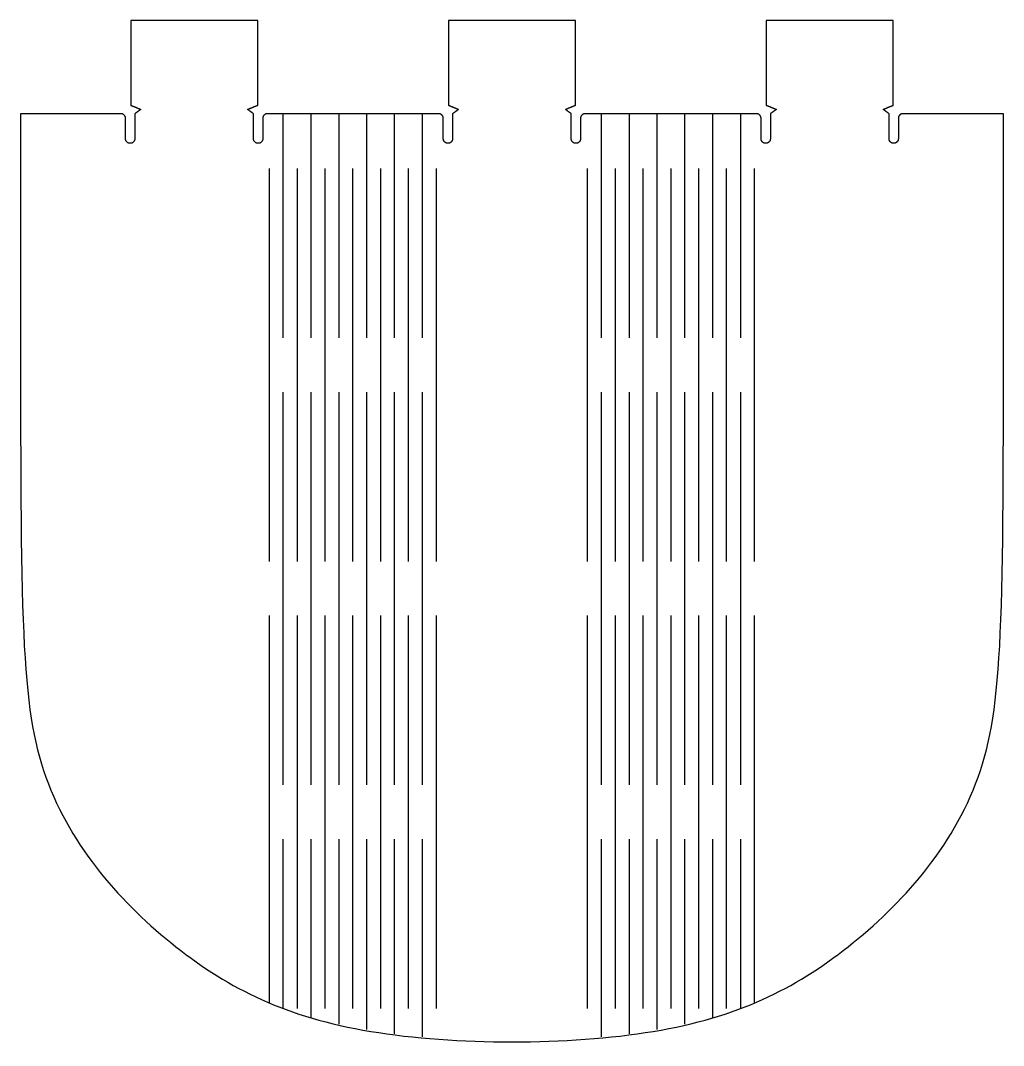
# Model space of a CAD drawing. Header units: millimetres. Extents: x -213 to 898, y -426 to 200.
# Drawn here: x -91 to -33, y 118.6 to 179.1 of the extents above; entities that cross this region are included whole.
import ezdxf

# ---------------------------------------------------------------- set-up
doc = ezdxf.new("R2010")
doc.units = ezdxf.units.MM
doc.layers.add('Cut', color=1, linetype='Continuous', true_color=0xff0000)

msp = doc.modelspace()

# ---------------------------------------------------------------- linework, layer by layer
at = {"layer": 'Cut', "color": 1, "true_color": 0xff0000}
for p, q in [((-75.493, 160.413), (-75.493, 173.607)), ((-73.843, 160.413), (-73.843, 173.607)), ((-72.203, 160.413), (-72.203, 173.607)), ((-70.564, 160.413), (-70.564, 173.607)), ((-68.924, 160.413), (-68.924, 173.607)), ((-67.284, 160.413), (-67.284, 173.607)), ((-56.716, 160.413), (-56.716, 173.607)), ((-55.076, 160.413), (-55.076, 173.607)), ((-53.436, 160.413), (-53.436, 173.607)), ((-51.797, 160.413), (-51.797, 173.607)), ((-50.157, 160.413), (-50.157, 173.607)), ((-48.507, 160.413), (-48.507, 173.607)), ((-76.313, 147.22), (-76.313, 170.406)), ((-74.663, 147.22), (-74.663, 170.406)), ((-73.023, 147.22), (-73.023, 170.406)), ((-71.384, 147.22), (-71.384, 170.406)), ((-69.744, 147.22), (-69.744, 170.406)), ((-68.104, 147.22), (-68.104, 170.406)), ((-66.464, 147.22), (-66.464, 170.406)), ((-57.536, 147.22), (-57.536, 170.406)), ((-55.896, 147.22), (-55.896, 170.406)), ((-54.256, 147.22), (-54.256, 170.406)), ((-52.616, 147.22), (-52.616, 170.406)), ((-50.977, 147.22), (-50.977, 170.406)), ((-49.337, 147.22), (-49.337, 170.406)), ((-47.687, 147.22), (-47.687, 170.406)), ((-75.493, 134.027), (-75.493, 157.213)), ((-73.843, 134.027), (-73.843, 157.213)), ((-72.203, 134.027), (-72.203, 157.213)), ((-70.564, 134.027), (-70.564, 157.213)), ((-68.924, 134.027), (-68.924, 157.213)), ((-67.284, 134.027), (-67.284, 157.213)), ((-56.716, 134.027), (-56.716, 157.213)), ((-55.076, 134.027), (-55.076, 157.213)), ((-53.436, 134.027), (-53.436, 157.213)), ((-51.797, 134.027), (-51.797, 157.213)), ((-50.157, 134.027), (-50.157, 157.213)), ((-48.507, 134.027), (-48.507, 157.213)), ((-76.313, 121.155), (-76.313, 144.02)), ((-74.663, 120.833), (-74.663, 144.02)), ((-73.023, 120.833), (-73.023, 144.02)), ((-71.384, 120.833), (-71.384, 144.02)), ((-69.744, 120.833), (-69.744, 144.02)), ((-68.104, 120.833), (-68.104, 144.02)), ((-66.464, 120.833), (-66.464, 144.02)), ((-57.536, 120.833), (-57.536, 144.02)), ((-55.896, 120.833), (-55.896, 144.02)), ((-54.256, 120.833), (-54.256, 144.02)), ((-52.616, 120.833), (-52.616, 144.02)), ((-50.977, 120.833), (-50.977, 144.02)), ((-49.337, 120.833), (-49.337, 144.02)), ((-47.687, 121.155), (-47.687, 144.02)), ((-75.493, 120.827), (-75.493, 130.827)), ((-73.843, 120.298), (-73.843, 130.827)), ((-72.203, 119.899), (-72.203, 130.827)), ((-70.564, 119.586), (-70.564, 130.827)), ((-68.924, 119.343), (-68.924, 130.827)), ((-67.284, 119.158), (-67.284, 130.827)), ((-56.716, 119.158), (-56.716, 130.827)), ((-55.076, 119.343), (-55.076, 130.827)), ((-53.436, 119.586), (-53.436, 130.827)), ((-51.797, 119.899), (-51.797, 130.827)), ((-50.157, 120.298), (-50.157, 130.827)), ((-48.507, 120.827), (-48.507, 130.827))]:
    msp.add_line(p, q, dxfattribs=at)
for points, degree in [([(-77, 179.146), (-80.75, 179.146), (-84.5, 179.146)], 2), ([(-84.5, 179.146), (-84.5, 176.646), (-84.5, 174.146)], 2), ([(-77, 174.146), (-77, 176.646), (-77, 179.146)], 2), ([(-58.25, 179.146), (-62, 179.146), (-65.75, 179.146)], 2), ([(-65.75, 179.146), (-65.75, 176.646), (-65.75, 174.146)], 2), ([(-58.25, 174.146), (-58.25, 176.646), (-58.25, 179.146)], 2), ([(-39.5, 179.146), (-43.25, 179.146), (-47, 179.146)], 2), ([(-47, 179.146), (-47, 176.646), (-47, 174.146)], 2), ([(-39.5, 174.146), (-39.5, 176.646), (-39.5, 179.146)], 2), ([(-89.054, 173.646), (-90.027, 173.646), (-91, 173.646)], 2), ([(-91, 173.646), (-91, 168.146), (-91, 162.646)], 2), ([(-85.079, 173.646), (-87.066, 173.646), (-89.054, 173.646)], 2), ([(-84.5, 174.146), (-84.2, 174.021), (-83.9, 173.896)], 2), ([(-83.9, 173.896), (-84.077, 173.771), (-84.254, 173.646)], 2), ([(-84.254, 173.646), (-84.254, 172.908), (-84.254, 172.171)], 2), ([(-77.6, 173.896), (-77.3, 174.021), (-77, 174.146)], 2), ([(-77.254, 173.646), (-77.427, 173.771), (-77.6, 173.896)], 2), ([(-77.254, 172.171), (-77.254, 172.908), (-77.254, 173.646)], 2), ([(-72.554, 173.646), (-74.491, 173.646), (-76.429, 173.646)], 2), ([(-67.246, 173.646), (-69.9, 173.646), (-72.554, 173.646)], 2), ([(-66.571, 173.646), (-66.909, 173.646), (-67.246, 173.646)], 2), ([(-66.329, 173.646), (-66.45, 173.646), (-66.571, 173.646)], 2), ([(-65.75, 174.146), (-65.45, 174.021), (-65.15, 173.896)], 2), ([(-65.15, 173.896), (-65.327, 173.771), (-65.504, 173.646)], 2), ([(-65.504, 173.646), (-65.504, 172.908), (-65.504, 172.171)], 2), ([(-58.85, 173.896), (-58.55, 174.021), (-58.25, 174.146)], 2), ([(-58.504, 173.646), (-58.677, 173.771), (-58.85, 173.896)], 2), ([(-58.504, 172.171), (-58.504, 172.908), (-58.504, 173.646)], 2), ([(-57.429, 173.646), (-57.554, 173.646), (-57.679, 173.646)], 2), ([(-56.754, 173.646), (-57.091, 173.646), (-57.429, 173.646)], 2), ([(-51.446, 173.646), (-54.1, 173.646), (-56.754, 173.646)], 2), ([(-47.579, 173.646), (-49.513, 173.646), (-51.446, 173.646)], 2), ([(-47, 174.146), (-46.7, 174.021), (-46.4, 173.896)], 2), ([(-46.4, 173.896), (-46.577, 173.771), (-46.754, 173.646)], 2), ([(-46.754, 173.646), (-46.754, 172.908), (-46.754, 172.171)], 2), ([(-40.1, 173.896), (-39.8, 174.021), (-39.5, 174.146)], 2), ([(-39.754, 173.646), (-39.927, 173.771), (-40.1, 173.896)], 2), ([(-39.754, 172.171), (-39.754, 172.908), (-39.754, 173.646)], 2), ([(-34.946, 173.646), (-36.938, 173.646), (-38.929, 173.646)], 2), ([(-33, 173.646), (-33.973, 173.646), (-34.946, 173.646)], 2), ([(-33, 162.646), (-33, 168.146), (-33, 173.646)], 2), ([(-84.804, 172.171), (-84.804, 172.771), (-84.804, 173.371)], 2), ([(-76.704, 173.371), (-76.704, 172.771), (-76.704, 172.171)], 2), ([(-66.054, 172.171), (-66.054, 172.771), (-66.054, 173.371)], 2), ([(-57.954, 173.371), (-57.954, 172.771), (-57.954, 172.171)], 2), ([(-47.304, 172.171), (-47.304, 172.771), (-47.304, 173.371)], 2), ([(-39.204, 173.371), (-39.204, 172.771), (-39.204, 172.171)], 2), ([(-91, 162.646), (-91, 143.646), (-91, 133.646), (-82, 123.646), (-72, 118.646), (-52, 118.646), (-42, 123.646), (-33, 133.646), (-33, 143.646), (-33, 162.646)], 3)]:
    msp.add_open_spline(points, degree=degree, dxfattribs=at)
for points in [[(-84.804, 173.371), (-84.804, 173.646), (-85.079, 173.646)], [(-76.429, 173.646), (-76.704, 173.646), (-76.704, 173.371)], [(-66.054, 173.371), (-66.054, 173.646), (-66.329, 173.646)], [(-57.679, 173.646), (-57.954, 173.646), (-57.954, 173.371)], [(-47.304, 173.371), (-47.304, 173.646), (-47.579, 173.646)], [(-38.929, 173.646), (-39.204, 173.646), (-39.204, 173.371)], [(-84.529, 171.896), (-84.804, 171.896), (-84.804, 172.171)], [(-84.254, 172.171), (-84.254, 171.896), (-84.529, 171.896)], [(-76.979, 171.896), (-77.254, 171.896), (-77.254, 172.171)], [(-76.704, 172.171), (-76.704, 171.896), (-76.979, 171.896)], [(-65.779, 171.896), (-66.054, 171.896), (-66.054, 172.171)], [(-65.504, 172.171), (-65.504, 171.896), (-65.779, 171.896)], [(-58.229, 171.896), (-58.504, 171.896), (-58.504, 172.171)], [(-57.954, 172.171), (-57.954, 171.896), (-58.229, 171.896)], [(-47.029, 171.896), (-47.304, 171.896), (-47.304, 172.171)], [(-46.754, 172.171), (-46.754, 171.896), (-47.029, 171.896)], [(-39.479, 171.896), (-39.754, 171.896), (-39.754, 172.171)], [(-39.204, 172.171), (-39.204, 171.896), (-39.479, 171.896)]]:
    msp.add_rational_spline(points, [1, 0.707106781187, 1], degree=2, dxfattribs=at)

doc.saveas('drawing.dxf')
